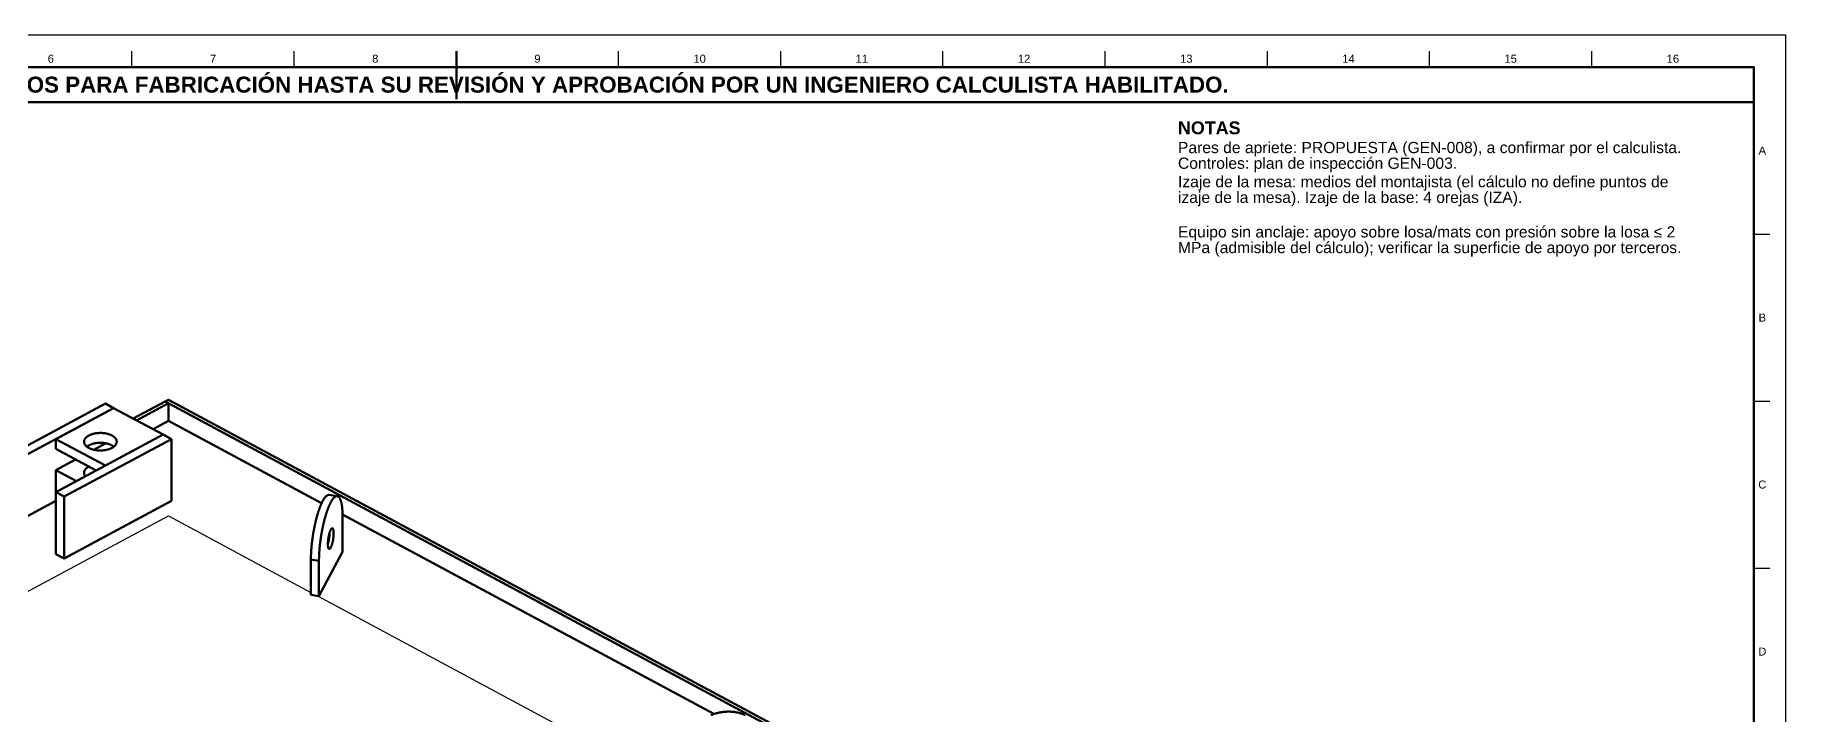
# Model space of a CAD drawing. Header units: millimetres. Extents: x 0 to 841, y 0 to 594.
# Drawn here: x 294 to 841, y 382 to 594 of the extents above; entities that cross this region are included whole.
import ezdxf
from ezdxf.enums import TextEntityAlignment as Align

# ---------------------------------------------------------------- set-up
doc = ezdxf.new("R2010")
doc.units = ezdxf.units.MM
for name, color, linetype, lineweight in [('FINA', 7, 'CONTINUOUS', 25), ('MARCO', 7, 'CONTINUOUS', 70), ('TXT', 7, 'CONTINUOUS', 25), ('VIS', 7, 'CONTINUOUS', 50)]:
    doc.layers.add(name, color=color, linetype=linetype, lineweight=lineweight)
doc.styles.add('STD', font='LiberationSans-Regular.ttf')
doc.styles.add('STDB', font='LiberationSans-Bold.ttf')

msp = doc.modelspace()

# ---------------------------------------------------------------- linework, layer by layer
at = {"layer": 'FINA'}
for p, q in [((324.12, 584), (324.12, 589)), ((374.81, 584), (374.81, 589)), ((425.5, 584), (425.5, 589)), ((476.19, 584), (476.19, 589)), ((526.88, 584), (526.88, 589)), ((577.56, 584), (577.56, 589)), ((628.25, 584), (628.25, 589)), ((678.94, 584), (678.94, 589)), ((729.62, 584), (729.62, 589)), ((780.31, 584), (780.31, 589)), ((831, 531.82), (836, 531.82)), ((831, 479.64), (836, 479.64)), ((831, 427.45), (836, 427.45))]:
    msp.add_line(p, q, dxfattribs=at)
msp.add_lwpolyline([(0, 0), (841, 0), (841, 594), (0, 594)], close=True, dxfattribs=at)
for points in [[(315.82, 478.83), (282.3, 460.84)], [(318.39, 477.45), (284.88, 459.45)], [(318.39, 477.45), (300.35, 467.76)], [(315.82, 478.83), (318.39, 477.45)], [(318.39, 477.45), (333.86, 469.14)], [(324.52, 474.15), (334.47, 479.49)], [(325.56, 473.6), (335.5, 478.94)], [(334.47, 479.49), (335.5, 480.05)], [(334.47, 479.49), (598.47, 337.75)], [(334.47, 479.49), (335.5, 478.94)], [(335.5, 480.05), (599.5, 338.31)], [(335.5, 473.4), (335.5, 478.94)], [(330.71, 470.83), (335.5, 473.4)], [(335.5, 473.4), (383.4, 447.69)], [(333.86, 469.14), (300.35, 451.15)], [(300.35, 464.68), (300.35, 467.76)], [(300.35, 467.76), (315.82, 459.45)], [(336.44, 467.76), (302.93, 449.76)], [(309.16, 466.93), (309.17, 467.05), (309.18, 467.16), (309.21, 467.28), (309.24, 467.4), (309.28, 467.51), (309.33, 467.62), (309.39, 467.73), (309.45, 467.83), (309.52, 467.93), (309.59, 468.02), (309.67, 468.11), (309.75, 468.2), (309.84, 468.29), (309.93, 468.37), (310.02, 468.44), (310.11, 468.52), (310.21, 468.59), (310.31, 468.65), (310.41, 468.72), (310.51, 468.78), (310.62, 468.84), (310.72, 468.9), (310.83, 468.95), (310.94, 469), (311.05, 469.05), (311.16, 469.1), (311.27, 469.14), (311.38, 469.19), (311.5, 469.23), (311.61, 469.26), (311.72, 469.3), (311.84, 469.34), (311.95, 469.37), (312.07, 469.4), (312.19, 469.43), (312.3, 469.46), (312.42, 469.48), (312.54, 469.5), (312.66, 469.53), (312.78, 469.55), (312.89, 469.56), (313.01, 469.58), (313.13, 469.6), (313.25, 469.61), (313.37, 469.62), (313.49, 469.63), (313.61, 469.64), (313.73, 469.65), (313.85, 469.66), (313.97, 469.66), (314.09, 469.66), (314.21, 469.67), (314.33, 469.67), (314.45, 469.66), (314.57, 469.66), (314.69, 469.66), (314.81, 469.65), (314.93, 469.64), (315.05, 469.63), (315.17, 469.62), (315.29, 469.61), (315.41, 469.6), (315.53, 469.58), (315.64, 469.56), (315.76, 469.55), (315.88, 469.53), (316, 469.5), (316.12, 469.48), (316.23, 469.46), (316.35, 469.43), (316.47, 469.4), (316.58, 469.37), (316.7, 469.34), (316.81, 469.3), (316.93, 469.26), (317.04, 469.23), (317.16, 469.19), (317.27, 469.14), (317.38, 469.1), (317.49, 469.05), (317.6, 469), (317.71, 468.95), (317.82, 468.9), (317.92, 468.84), (318.03, 468.78), (318.13, 468.72), (318.23, 468.65), (318.33, 468.59), (318.43, 468.52), (318.52, 468.44), (318.61, 468.37), (318.7, 468.29), (318.79, 468.2), (318.87, 468.11), (318.95, 468.02), (319.02, 467.93), (319.09, 467.83), (319.15, 467.73), (319.21, 467.62), (319.26, 467.51), (319.3, 467.4), (319.33, 467.28), (319.35, 467.16), (319.37, 467.05), (319.37, 466.93)], [(310.66, 464.99), (310.55, 465.05), (310.45, 465.11), (310.34, 465.17), (310.24, 465.24), (310.14, 465.31), (310.05, 465.39), (309.95, 465.46), (309.86, 465.55), (309.77, 465.63), (309.69, 465.72), (309.61, 465.81), (309.53, 465.91), (309.46, 466.01), (309.4, 466.11), (309.34, 466.22), (309.29, 466.33), (309.24, 466.45), (309.21, 466.56), (309.19, 466.68), (309.17, 466.8), (309.16, 466.93)], [(310.04, 465.39), (310.14, 465.46), (310.24, 465.53), (310.34, 465.6), (310.44, 465.66), (310.55, 465.72), (310.65, 465.78), (310.76, 465.84), (310.87, 465.89), (310.98, 465.94), (311.09, 465.99), (311.2, 466.04), (311.31, 466.08), (311.42, 466.12), (311.54, 466.16), (311.65, 466.2), (311.77, 466.24), (311.88, 466.27), (312, 466.3), (312.12, 466.33), (312.23, 466.36), (312.35, 466.39), (312.47, 466.41), (312.59, 466.44), (312.71, 466.46), (312.83, 466.48), (312.95, 466.5), (313.07, 466.51), (313.18, 466.53), (313.3, 466.54), (313.43, 466.55), (313.55, 466.56), (313.67, 466.57), (313.79, 466.58), (313.91, 466.58), (314.03, 466.59), (314.15, 466.59), (314.27, 466.59), (314.39, 466.59), (314.51, 466.59), (314.63, 466.58), (314.75, 466.58), (314.87, 466.57), (314.99, 466.56), (315.11, 466.55), (315.23, 466.54), (315.35, 466.53), (315.47, 466.51), (315.59, 466.5), (315.71, 466.48), (315.83, 466.46), (315.95, 466.44), (316.07, 466.41), (316.19, 466.39), (316.31, 466.36), (316.42, 466.33), (316.54, 466.3), (316.66, 466.27), (316.77, 466.24), (316.89, 466.2), (317, 466.16), (317.12, 466.12), (317.23, 466.08), (317.34, 466.04), (317.45, 465.99), (317.56, 465.94), (317.67, 465.89), (317.78, 465.84), (317.89, 465.78), (317.99, 465.72), (318.1, 465.66), (318.2, 465.6), (318.3, 465.53), (318.4, 465.46), (318.49, 465.39)], [(319.37, 466.93), (319.37, 466.8), (319.35, 466.69), (319.33, 466.57), (319.3, 466.45), (319.25, 466.34), (319.2, 466.23), (319.15, 466.12), (319.08, 466.02), (319.02, 465.92), (318.94, 465.82), (318.86, 465.73), (318.78, 465.64), (318.69, 465.56), (318.6, 465.48), (318.51, 465.4), (318.41, 465.33), (318.32, 465.26), (318.22, 465.19), (318.11, 465.12), (318.01, 465.06), (317.91, 465), (317.8, 464.95), (317.69, 464.89), (317.58, 464.84), (317.47, 464.79), (317.36, 464.74), (317.25, 464.7), (317.13, 464.66), (317.02, 464.62), (316.9, 464.58), (316.79, 464.54), (316.67, 464.51), (316.56, 464.48), (316.44, 464.45), (316.32, 464.42), (316.2, 464.39), (316.09, 464.36), (315.97, 464.34), (315.85, 464.32), (315.73, 464.3), (315.61, 464.28), (315.49, 464.26), (315.37, 464.25), (315.25, 464.24), (315.13, 464.22), (315.01, 464.21), (314.89, 464.21), (314.77, 464.2), (314.65, 464.19), (314.53, 464.19), (314.41, 464.19), (314.28, 464.19), (314.16, 464.19), (314.04, 464.19), (313.92, 464.19), (313.8, 464.2), (313.68, 464.2), (313.56, 464.21), (313.44, 464.22), (313.32, 464.23), (313.2, 464.25), (313.08, 464.26), (312.96, 464.28), (312.84, 464.3), (312.72, 464.31), (312.6, 464.34), (312.48, 464.36), (312.36, 464.38), (312.25, 464.41), (312.13, 464.44), (312.01, 464.47), (311.89, 464.5), (311.78, 464.53), (311.66, 464.57), (311.55, 464.61), (311.43, 464.65), (311.32, 464.69), (311.21, 464.73), (311.1, 464.78), (310.99, 464.83), (310.88, 464.88), (310.77, 464.93), (310.66, 464.99)], [(315.98, 466.43), (312.23, 464.41)], [(333.86, 469.14), (315.82, 459.45)], [(333.86, 469.14), (336.44, 467.76)], [(336.44, 448.44), (336.44, 467.76)], [(300.35, 464.68), (312.95, 457.91)], [(306.53, 461.36), (300.35, 458.04)], [(300.35, 451.15), (300.35, 458.04)], [(300.35, 458.04), (306.76, 454.59)], [(309.16, 457.21), (309.17, 457.33), (309.19, 457.45), (309.21, 457.57), (309.24, 457.69), (309.29, 457.8), (309.34, 457.91), (309.4, 458.02), (309.46, 458.12), (309.53, 458.22), (309.61, 458.32), (309.69, 458.41), (309.77, 458.5), (309.86, 458.59), (309.95, 458.67), (310.05, 458.74), (310.14, 458.82), (310.24, 458.89), (310.34, 458.96), (310.45, 459.02), (310.55, 459.08), (310.66, 459.14)], [(309.59, 456.11), (309.52, 456.2), (309.45, 456.3), (309.39, 456.41), (309.33, 456.51), (309.28, 456.62), (309.24, 456.73), (309.21, 456.85), (309.18, 456.97), (309.17, 457.09), (309.16, 457.21)], [(300.35, 431.83), (300.35, 451.15)], [(300.35, 451.15), (302.93, 449.76)], [(302.93, 430.44), (302.93, 449.76)], [(385.77, 450.32), (385.65, 450.32), (385.53, 450.31), (385.42, 450.29), (385.3, 450.24), (385.19, 450.19), (385.09, 450.13), (384.99, 450.06), (384.9, 449.98), (384.81, 449.9), (384.72, 449.81), (384.64, 449.73), (384.56, 449.64), (384.49, 449.54), (384.41, 449.45), (384.34, 449.35), (384.27, 449.25), (384.2, 449.15), (384.13, 449.05), (384.07, 448.95), (384.01, 448.85), (383.95, 448.75), (383.88, 448.64), (383.83, 448.54), (383.77, 448.43), (383.71, 448.32), (383.66, 448.22), (383.6, 448.11), (383.55, 448), (383.49, 447.89), (383.44, 447.78), (383.39, 447.67), (383.34, 447.56), (383.29, 447.45), (383.24, 447.34), (383.2, 447.23), (383.15, 447.12), (383.1, 447.01), (383.06, 446.9), (383.01, 446.79), (382.97, 446.68), (382.92, 446.56), (382.88, 446.45), (382.84, 446.34), (382.79, 446.22), (382.75, 446.11), (382.71, 446), (382.67, 445.88), (382.63, 445.77), (382.59, 445.66), (382.55, 445.54), (382.51, 445.43), (382.47, 445.31), (382.44, 445.2), (382.4, 445.09), (382.36, 444.97), (382.33, 444.86), (382.29, 444.74), (382.25, 444.63), (382.22, 444.51), (382.18, 444.4), (382.15, 444.28), (382.11, 444.16), (382.08, 444.05), (382.05, 443.93), (382.01, 443.82), (381.98, 443.7), (381.95, 443.58), (381.92, 443.47), (381.88, 443.35), (381.85, 443.24), (381.82, 443.12), (381.79, 443), (381.76, 442.89), (381.73, 442.77), (381.7, 442.65), (381.67, 442.54), (381.64, 442.42), (381.61, 442.3), (381.58, 442.18), (381.55, 442.07), (381.53, 441.95), (381.5, 441.83), (381.47, 441.72), (381.44, 441.6), (381.42, 441.48), (381.39, 441.36), (381.36, 441.24), (381.34, 441.13), (381.31, 441.01), (381.28, 440.89), (381.26, 440.77), (381.23, 440.66), (381.21, 440.54), (381.18, 440.42), (381.16, 440.3), (381.14, 440.18), (381.11, 440.07), (381.09, 439.95), (381.07, 439.83), (381.04, 439.71), (381.02, 439.59), (381, 439.47), (380.98, 439.35), (380.95, 439.24), (380.93, 439.12), (380.91, 439), (380.89, 438.88), (380.87, 438.76), (380.85, 438.64), (380.83, 438.52), (380.81, 438.41), (380.79, 438.29), (380.77, 438.17), (380.75, 438.05), (380.73, 437.93), (380.71, 437.81), (380.69, 437.69), (380.67, 437.57), (380.65, 437.45), (380.64, 437.33), (380.62, 437.21), (380.6, 437.09), (380.58, 436.98), (380.57, 436.86), (380.55, 436.74), (380.53, 436.62), (380.52, 436.5), (380.5, 436.38), (380.48, 436.26), (380.47, 436.14), (380.45, 436.02), (380.44, 435.9), (380.42, 435.78), (380.41, 435.66), (380.39, 435.54), (380.38, 435.42), (380.37, 435.3), (380.35, 435.18), (380.34, 435.06), (380.33, 434.94), (380.31, 434.82), (380.3, 434.7), (380.29, 434.58), (380.28, 434.46), (380.27, 434.34), (380.26, 434.22), (380.24, 434.1), (380.23, 433.98), (380.22, 433.86), (380.21, 433.74), (380.2, 433.62), (380.19, 433.5), (380.18, 433.38), (380.18, 433.26), (380.17, 433.14), (380.16, 433.02), (380.15, 432.9), (380.14, 432.78), (380.13, 432.66), (380.13, 432.54), (380.12, 432.42), (380.11, 432.3), (380.11, 432.18), (380.1, 432.06), (380.1, 431.94), (380.09, 431.82), (380.08, 431.69), (380.08, 431.57), (380.08, 431.45), (380.07, 431.33), (380.07, 431.21), (380.06, 431.09), (380.06, 430.97), (380.06, 430.85), (380.06, 430.73), (380.06, 430.61), (380.05, 430.49), (380.05, 430.37), (380.05, 430.25), (380.05, 430.13)], [(388.3, 449.93), (388.18, 449.94), (388.06, 449.93), (387.94, 449.9), (387.83, 449.86), (387.72, 449.8), (387.62, 449.74), (387.52, 449.67), (387.42, 449.59), (387.33, 449.51), (387.25, 449.43), (387.17, 449.34), (387.09, 449.25), (387.01, 449.16), (386.94, 449.06), (386.86, 448.96), (386.79, 448.87), (386.73, 448.77), (386.66, 448.67), (386.59, 448.56), (386.53, 448.46), (386.47, 448.36), (386.41, 448.25), (386.35, 448.15), (386.29, 448.04), (386.24, 447.94), (386.18, 447.83), (386.13, 447.72), (386.07, 447.61), (386.02, 447.5), (385.97, 447.4), (385.92, 447.29), (385.87, 447.18), (385.82, 447.07), (385.77, 446.96), (385.72, 446.85), (385.67, 446.73), (385.63, 446.62), (385.58, 446.51), (385.54, 446.4), (385.49, 446.29), (385.45, 446.18), (385.4, 446.06), (385.36, 445.95), (385.32, 445.84), (385.28, 445.72), (385.24, 445.61), (385.2, 445.5), (385.16, 445.38), (385.12, 445.27), (385.08, 445.16), (385.04, 445.04), (385, 444.93), (384.96, 444.81), (384.92, 444.7), (384.89, 444.58), (384.85, 444.47), (384.81, 444.35), (384.78, 444.24), (384.74, 444.12), (384.71, 444.01), (384.67, 443.89), (384.64, 443.78), (384.6, 443.66), (384.57, 443.55), (384.54, 443.43), (384.5, 443.31), (384.47, 443.2), (384.44, 443.08), (384.41, 442.96), (384.38, 442.85), (384.34, 442.73), (384.31, 442.62), (384.28, 442.5), (384.25, 442.38), (384.22, 442.27), (384.19, 442.15), (384.16, 442.03), (384.13, 441.91), (384.11, 441.8), (384.08, 441.68), (384.05, 441.56), (384.02, 441.45), (383.99, 441.33), (383.97, 441.21), (383.94, 441.09), (383.91, 440.98), (383.89, 440.86), (383.86, 440.74), (383.83, 440.62), (383.81, 440.5), (383.78, 440.39), (383.76, 440.27), (383.73, 440.15), (383.71, 440.03), (383.68, 439.91), (383.66, 439.8), (383.64, 439.68), (383.61, 439.56), (383.59, 439.44), (383.57, 439.32), (383.54, 439.2), (383.52, 439.09), (383.5, 438.97), (383.48, 438.85), (383.46, 438.73), (383.43, 438.61), (383.41, 438.49), (383.39, 438.37), (383.37, 438.26), (383.35, 438.14), (383.33, 438.02), (383.31, 437.9), (383.29, 437.78), (383.27, 437.66), (383.25, 437.54), (383.23, 437.42), (383.21, 437.3), (383.2, 437.18), (383.18, 437.07), (383.16, 436.95), (383.14, 436.83), (383.12, 436.71), (383.11, 436.59), (383.09, 436.47), (383.07, 436.35), (383.06, 436.23), (383.04, 436.11), (383.02, 435.99), (383.01, 435.87), (382.99, 435.75), (382.98, 435.63), (382.96, 435.51), (382.95, 435.39), (382.93, 435.27), (382.92, 435.15), (382.91, 435.03), (382.89, 434.91), (382.88, 434.79), (382.86, 434.67), (382.85, 434.55), (382.84, 434.43), (382.83, 434.31), (382.81, 434.19), (382.8, 434.07), (382.79, 433.95), (382.78, 433.83), (382.77, 433.71), (382.76, 433.59), (382.75, 433.47), (382.74, 433.35), (382.73, 433.23), (382.72, 433.11), (382.71, 432.99), (382.7, 432.87), (382.69, 432.75), (382.68, 432.63), (382.67, 432.51), (382.67, 432.39), (382.66, 432.27), (382.65, 432.15), (382.64, 432.03), (382.64, 431.91), (382.63, 431.79), (382.62, 431.67), (382.62, 431.55), (382.61, 431.43), (382.61, 431.31), (382.6, 431.19), (382.6, 431.07), (382.6, 430.95), (382.59, 430.83), (382.59, 430.7), (382.59, 430.58), (382.58, 430.46), (382.58, 430.34), (382.58, 430.22), (382.58, 430.1), (382.58, 429.98), (382.58, 429.86), (382.58, 429.74)], [(388.3, 449.93), (385.77, 450.32)], [(389.95, 443.59), (389.95, 443.71), (389.95, 443.83), (389.95, 443.95), (389.94, 444.07), (389.94, 444.19), (389.94, 444.31), (389.94, 444.43), (389.93, 444.55), (389.93, 444.67), (389.93, 444.79), (389.92, 444.91), (389.92, 445.03), (389.91, 445.15), (389.9, 445.27), (389.9, 445.39), (389.89, 445.51), (389.88, 445.63), (389.87, 445.75), (389.86, 445.87), (389.85, 445.99), (389.84, 446.11), (389.83, 446.23), (389.82, 446.35), (389.8, 446.47), (389.79, 446.59), (389.77, 446.71), (389.76, 446.83), (389.74, 446.95), (389.72, 447.07), (389.7, 447.18), (389.68, 447.3), (389.66, 447.42), (389.64, 447.54), (389.62, 447.66), (389.59, 447.77), (389.57, 447.89), (389.54, 448.01), (389.51, 448.13), (389.48, 448.24), (389.44, 448.36), (389.41, 448.47), (389.37, 448.59), (389.33, 448.7), (389.29, 448.81), (389.24, 448.92), (389.2, 449.03), (389.14, 449.14), (389.09, 449.25), (389.03, 449.35), (388.96, 449.45), (388.89, 449.55), (388.81, 449.64), (388.72, 449.72), (388.63, 449.79), (388.52, 449.86), (388.41, 449.9), (388.3, 449.93)], [(106.33, 320.71), (335.5, 443.75)], [(300.35, 448.44), (284.88, 440.13)], [(336.44, 448.44), (302.93, 430.44)], [(335.5, 443.75), (380.05, 419.83)], [(389.94, 444.17), (506.01, 381.86)], [(389.95, 432.52), (389.95, 443.59)], [(385.76, 433.42), (385.66, 433.48), (385.58, 433.57), (385.53, 433.68), (385.49, 433.79), (385.46, 433.91), (385.43, 434.02), (385.41, 434.14), (385.4, 434.26), (385.38, 434.38), (385.38, 434.5), (385.37, 434.62), (385.36, 434.74), (385.36, 434.86), (385.36, 434.98), (385.36, 435.1), (385.36, 435.22), (385.37, 435.35), (385.37, 435.47), (385.38, 435.59), (385.39, 435.71), (385.4, 435.83), (385.41, 435.95), (385.42, 436.07), (385.43, 436.19), (385.45, 436.3), (385.46, 436.42), (385.48, 436.54), (385.49, 436.66), (385.51, 436.78), (385.53, 436.9), (385.55, 437.02), (385.57, 437.14), (385.59, 437.26), (385.61, 437.38), (385.64, 437.49), (385.66, 437.61), (385.69, 437.73), (385.72, 437.85), (385.74, 437.96), (385.77, 438.08), (385.81, 438.2), (385.84, 438.31), (385.87, 438.43), (385.91, 438.54), (385.94, 438.66), (385.98, 438.77), (386.02, 438.88), (386.06, 439), (386.11, 439.11), (386.16, 439.22), (386.21, 439.33), (386.26, 439.44), (386.32, 439.54), (386.39, 439.64), (386.46, 439.74), (386.54, 439.82), (386.64, 439.89), (386.76, 439.91)], [(385.36, 435), (385.4, 435.12), (385.43, 435.24), (385.46, 435.36), (385.49, 435.48), (385.52, 435.6), (385.55, 435.72), (385.58, 435.84), (385.61, 435.96), (385.63, 436.08), (385.66, 436.2), (385.68, 436.32), (385.7, 436.44), (385.72, 436.56), (385.74, 436.68), (385.76, 436.81), (385.78, 436.93), (385.8, 437.05), (385.81, 437.17), (385.83, 437.3), (385.84, 437.42), (385.85, 437.54), (385.86, 437.66), (385.87, 437.79), (385.88, 437.91), (385.89, 438.03), (385.89, 438.16), (385.9, 438.28), (385.9, 438.4), (385.9, 438.53)], [(387.16, 438.36), (387.16, 438.24), (387.16, 438.12), (387.16, 438), (387.15, 437.88), (387.14, 437.76), (387.14, 437.64), (387.13, 437.52), (387.12, 437.4), (387.11, 437.28), (387.09, 437.16), (387.08, 437.04), (387.07, 436.92), (387.05, 436.8), (387.03, 436.68), (387.01, 436.56), (387, 436.44), (386.98, 436.32), (386.96, 436.2), (386.93, 436.08), (386.91, 435.96), (386.89, 435.85), (386.86, 435.73), (386.84, 435.61), (386.81, 435.49), (386.78, 435.38), (386.75, 435.26), (386.72, 435.14), (386.69, 435.03), (386.65, 434.91), (386.62, 434.79), (386.58, 434.68), (386.54, 434.57), (386.5, 434.45), (386.46, 434.34), (386.42, 434.23), (386.37, 434.12), (386.32, 434.01), (386.26, 433.9), (386.2, 433.79), (386.14, 433.69), (386.07, 433.6), (385.98, 433.51), (385.88, 433.44), (385.76, 433.42)], [(386.76, 439.91), (386.87, 439.85), (386.95, 439.75), (387, 439.63), (387.04, 439.51), (387.08, 439.39), (387.1, 439.26), (387.12, 439.13), (387.13, 439), (387.15, 438.88), (387.15, 438.75), (387.16, 438.62), (387.16, 438.49), (387.16, 438.36)], [(382.58, 418.67), (389.95, 432.52)], [(300.35, 431.83), (302.93, 430.44)], [(382.58, 429.74), (380.05, 430.13)], [(380.05, 430.13), (380.05, 419.05)], [(382.58, 429.74), (382.58, 418.67)], [(382.58, 418.67), (380.05, 419.05)], [(382.08, 418.74), (495.63, 357.78)], [(515.71, 381.54), (515.6, 381.59), (515.49, 381.64), (515.37, 381.69), (515.26, 381.73), (515.15, 381.77), (515.04, 381.82), (514.93, 381.86), (514.81, 381.9), (514.7, 381.94), (514.58, 381.98), (514.47, 382.01), (514.36, 382.05), (514.24, 382.08), (514.12, 382.12), (514.01, 382.15), (513.89, 382.18), (513.78, 382.21), (513.66, 382.24), (513.54, 382.27), (513.42, 382.29), (513.31, 382.32), (513.19, 382.34), (513.07, 382.36), (512.95, 382.38), (512.83, 382.41), (512.72, 382.42), (512.6, 382.44), (512.48, 382.46), (512.36, 382.48), (512.24, 382.49), (512.12, 382.51), (512, 382.52), (511.88, 382.53), (511.76, 382.54), (511.64, 382.55), (511.52, 382.56), (511.4, 382.57), (511.28, 382.57), (511.16, 382.58), (511.04, 382.58), (510.92, 382.59), (510.8, 382.59), (510.68, 382.59), (510.56, 382.59), (510.44, 382.59), (510.32, 382.59), (510.2, 382.58), (510.08, 382.58), (509.96, 382.57), (509.84, 382.57), (509.72, 382.56), (509.6, 382.55), (509.48, 382.54), (509.36, 382.53), (509.24, 382.52), (509.12, 382.51), (509, 382.5), (508.88, 382.48), (508.76, 382.47), (508.64, 382.45), (508.52, 382.44), (508.41, 382.42), (508.29, 382.4), (508.17, 382.38), (508.05, 382.36), (507.93, 382.34), (507.81, 382.32), (507.7, 382.29), (507.58, 382.27), (507.46, 382.24), (507.34, 382.22), (507.23, 382.19), (507.11, 382.16), (506.99, 382.14), (506.88, 382.11), (506.76, 382.08), (506.64, 382.04), (506.53, 382.01), (506.41, 381.98), (506.3, 381.95), (506.18, 381.91), (506.07, 381.88), (505.95, 381.84), (505.84, 381.8), (505.72, 381.76), (505.61, 381.72), (505.5, 381.68), (505.38, 381.64), (505.27, 381.6), (505.16, 381.56), (505.05, 381.52)]]:
    msp.add_lwpolyline(points, dxfattribs=at)
at = {"layer": 'MARCO'}
msp.add_line((425.5, 589), (425.5, 574), dxfattribs=at)
for points in [[(20, 10), (831, 10), (831, 584), (20, 584)], [(20, 573), (831, 573), (831, 584), (20, 584)]]:
    msp.add_lwpolyline(points, close=True, dxfattribs=at)
at = {"layer": 'VIS'}
for points in [[(315.82, 478.83), (282.3, 460.84)], [(318.39, 477.45), (284.88, 459.45)], [(318.39, 477.45), (300.35, 467.76)], [(315.82, 478.83), (318.39, 477.45)], [(318.39, 477.45), (333.86, 469.14)], [(324.52, 474.15), (334.47, 479.49)], [(325.56, 473.6), (335.5, 478.94)], [(334.47, 479.49), (335.5, 480.05)], [(334.47, 479.49), (598.47, 337.75)], [(334.47, 479.49), (335.5, 478.94)], [(335.5, 480.05), (599.5, 338.31)], [(335.5, 473.4), (335.5, 478.94)], [(330.71, 470.83), (335.5, 473.4)], [(335.5, 473.4), (383.4, 447.69)], [(333.86, 469.14), (300.35, 451.15)], [(300.35, 464.68), (300.35, 467.76)], [(300.35, 467.76), (315.82, 459.45)], [(336.44, 467.76), (302.93, 449.76)], [(309.16, 466.93), (309.17, 467.05), (309.18, 467.16), (309.21, 467.28), (309.24, 467.4), (309.28, 467.51), (309.33, 467.62), (309.39, 467.73), (309.45, 467.83), (309.52, 467.93), (309.59, 468.02), (309.67, 468.11), (309.75, 468.2), (309.84, 468.29), (309.93, 468.37), (310.02, 468.44), (310.11, 468.52), (310.21, 468.59), (310.31, 468.65), (310.41, 468.72), (310.51, 468.78), (310.62, 468.84), (310.72, 468.9), (310.83, 468.95), (310.94, 469), (311.05, 469.05), (311.16, 469.1), (311.27, 469.14), (311.38, 469.19), (311.5, 469.23), (311.61, 469.26), (311.72, 469.3), (311.84, 469.34), (311.95, 469.37), (312.07, 469.4), (312.19, 469.43), (312.3, 469.46), (312.42, 469.48), (312.54, 469.5), (312.66, 469.53), (312.78, 469.55), (312.89, 469.56), (313.01, 469.58), (313.13, 469.6), (313.25, 469.61), (313.37, 469.62), (313.49, 469.63), (313.61, 469.64), (313.73, 469.65), (313.85, 469.66), (313.97, 469.66), (314.09, 469.66), (314.21, 469.67), (314.33, 469.67), (314.45, 469.66), (314.57, 469.66), (314.69, 469.66), (314.81, 469.65), (314.93, 469.64), (315.05, 469.63), (315.17, 469.62), (315.29, 469.61), (315.41, 469.6), (315.53, 469.58), (315.64, 469.56), (315.76, 469.55), (315.88, 469.53), (316, 469.5), (316.12, 469.48), (316.23, 469.46), (316.35, 469.43), (316.47, 469.4), (316.58, 469.37), (316.7, 469.34), (316.81, 469.3), (316.93, 469.26), (317.04, 469.23), (317.16, 469.19), (317.27, 469.14), (317.38, 469.1), (317.49, 469.05), (317.6, 469), (317.71, 468.95), (317.82, 468.9), (317.92, 468.84), (318.03, 468.78), (318.13, 468.72), (318.23, 468.65), (318.33, 468.59), (318.43, 468.52), (318.52, 468.44), (318.61, 468.37), (318.7, 468.29), (318.79, 468.2), (318.87, 468.11), (318.95, 468.02), (319.02, 467.93), (319.09, 467.83), (319.15, 467.73), (319.21, 467.62), (319.26, 467.51), (319.3, 467.4), (319.33, 467.28), (319.35, 467.16), (319.37, 467.05), (319.37, 466.93)], [(310.66, 464.99), (310.55, 465.05), (310.45, 465.11), (310.34, 465.17), (310.24, 465.24), (310.14, 465.31), (310.05, 465.39), (309.95, 465.46), (309.86, 465.55), (309.77, 465.63), (309.69, 465.72), (309.61, 465.81), (309.53, 465.91), (309.46, 466.01), (309.4, 466.11), (309.34, 466.22), (309.29, 466.33), (309.24, 466.45), (309.21, 466.56), (309.19, 466.68), (309.17, 466.8), (309.16, 466.93)], [(310.04, 465.39), (310.14, 465.46), (310.24, 465.53), (310.34, 465.6), (310.44, 465.66), (310.55, 465.72), (310.65, 465.78), (310.76, 465.84), (310.87, 465.89), (310.98, 465.94), (311.09, 465.99), (311.2, 466.04), (311.31, 466.08), (311.42, 466.12), (311.54, 466.16), (311.65, 466.2), (311.77, 466.24), (311.88, 466.27), (312, 466.3), (312.12, 466.33), (312.23, 466.36), (312.35, 466.39), (312.47, 466.41), (312.59, 466.44), (312.71, 466.46), (312.83, 466.48), (312.95, 466.5), (313.07, 466.51), (313.18, 466.53), (313.3, 466.54), (313.43, 466.55), (313.55, 466.56), (313.67, 466.57), (313.79, 466.58), (313.91, 466.58), (314.03, 466.59), (314.15, 466.59), (314.27, 466.59), (314.39, 466.59), (314.51, 466.59), (314.63, 466.58), (314.75, 466.58), (314.87, 466.57), (314.99, 466.56), (315.11, 466.55), (315.23, 466.54), (315.35, 466.53), (315.47, 466.51), (315.59, 466.5), (315.71, 466.48), (315.83, 466.46), (315.95, 466.44), (316.07, 466.41), (316.19, 466.39), (316.31, 466.36), (316.42, 466.33), (316.54, 466.3), (316.66, 466.27), (316.77, 466.24), (316.89, 466.2), (317, 466.16), (317.12, 466.12), (317.23, 466.08), (317.34, 466.04), (317.45, 465.99), (317.56, 465.94), (317.67, 465.89), (317.78, 465.84), (317.89, 465.78), (317.99, 465.72), (318.1, 465.66), (318.2, 465.6), (318.3, 465.53), (318.4, 465.46), (318.49, 465.39)], [(319.37, 466.93), (319.37, 466.8), (319.35, 466.69), (319.33, 466.57), (319.3, 466.45), (319.25, 466.34), (319.2, 466.23), (319.15, 466.12), (319.08, 466.02), (319.02, 465.92), (318.94, 465.82), (318.86, 465.73), (318.78, 465.64), (318.69, 465.56), (318.6, 465.48), (318.51, 465.4), (318.41, 465.33), (318.32, 465.26), (318.22, 465.19), (318.11, 465.12), (318.01, 465.06), (317.91, 465), (317.8, 464.95), (317.69, 464.89), (317.58, 464.84), (317.47, 464.79), (317.36, 464.74), (317.25, 464.7), (317.13, 464.66), (317.02, 464.62), (316.9, 464.58), (316.79, 464.54), (316.67, 464.51), (316.56, 464.48), (316.44, 464.45), (316.32, 464.42), (316.2, 464.39), (316.09, 464.36), (315.97, 464.34), (315.85, 464.32), (315.73, 464.3), (315.61, 464.28), (315.49, 464.26), (315.37, 464.25), (315.25, 464.24), (315.13, 464.22), (315.01, 464.21), (314.89, 464.21), (314.77, 464.2), (314.65, 464.19), (314.53, 464.19), (314.41, 464.19), (314.28, 464.19), (314.16, 464.19), (314.04, 464.19), (313.92, 464.19), (313.8, 464.2), (313.68, 464.2), (313.56, 464.21), (313.44, 464.22), (313.32, 464.23), (313.2, 464.25), (313.08, 464.26), (312.96, 464.28), (312.84, 464.3), (312.72, 464.31), (312.6, 464.34), (312.48, 464.36), (312.36, 464.38), (312.25, 464.41), (312.13, 464.44), (312.01, 464.47), (311.89, 464.5), (311.78, 464.53), (311.66, 464.57), (311.55, 464.61), (311.43, 464.65), (311.32, 464.69), (311.21, 464.73), (311.1, 464.78), (310.99, 464.83), (310.88, 464.88), (310.77, 464.93), (310.66, 464.99)], [(315.98, 466.43), (312.23, 464.41)], [(333.86, 469.14), (315.82, 459.45)], [(333.86, 469.14), (336.44, 467.76)], [(336.44, 448.44), (336.44, 467.76)], [(300.35, 464.68), (312.95, 457.91)], [(306.53, 461.36), (300.35, 458.04)], [(300.35, 451.15), (300.35, 458.04)], [(300.35, 458.04), (306.76, 454.59)], [(309.16, 457.21), (309.17, 457.33), (309.19, 457.45), (309.21, 457.57), (309.24, 457.69), (309.29, 457.8), (309.34, 457.91), (309.4, 458.02), (309.46, 458.12), (309.53, 458.22), (309.61, 458.32), (309.69, 458.41), (309.77, 458.5), (309.86, 458.59), (309.95, 458.67), (310.05, 458.74), (310.14, 458.82), (310.24, 458.89), (310.34, 458.96), (310.45, 459.02), (310.55, 459.08), (310.66, 459.14)], [(309.59, 456.11), (309.52, 456.2), (309.45, 456.3), (309.39, 456.41), (309.33, 456.51), (309.28, 456.62), (309.24, 456.73), (309.21, 456.85), (309.18, 456.97), (309.17, 457.09), (309.16, 457.21)], [(300.35, 431.83), (300.35, 451.15)], [(300.35, 451.15), (302.93, 449.76)], [(302.93, 430.44), (302.93, 449.76)], [(385.77, 450.32), (385.65, 450.32), (385.53, 450.31), (385.42, 450.29), (385.3, 450.24), (385.19, 450.19), (385.09, 450.13), (384.99, 450.06), (384.9, 449.98), (384.81, 449.9), (384.72, 449.81), (384.64, 449.73), (384.56, 449.64), (384.49, 449.54), (384.41, 449.45), (384.34, 449.35), (384.27, 449.25), (384.2, 449.15), (384.13, 449.05), (384.07, 448.95), (384.01, 448.85), (383.95, 448.75), (383.88, 448.64), (383.83, 448.54), (383.77, 448.43), (383.71, 448.32), (383.66, 448.22), (383.6, 448.11), (383.55, 448), (383.49, 447.89), (383.44, 447.78), (383.39, 447.67), (383.34, 447.56), (383.29, 447.45), (383.24, 447.34), (383.2, 447.23), (383.15, 447.12), (383.1, 447.01), (383.06, 446.9), (383.01, 446.79), (382.97, 446.68), (382.92, 446.56), (382.88, 446.45), (382.84, 446.34), (382.79, 446.22), (382.75, 446.11), (382.71, 446), (382.67, 445.88), (382.63, 445.77), (382.59, 445.66), (382.55, 445.54), (382.51, 445.43), (382.47, 445.31), (382.44, 445.2), (382.4, 445.09), (382.36, 444.97), (382.33, 444.86), (382.29, 444.74), (382.25, 444.63), (382.22, 444.51), (382.18, 444.4), (382.15, 444.28), (382.11, 444.16), (382.08, 444.05), (382.05, 443.93), (382.01, 443.82), (381.98, 443.7), (381.95, 443.58), (381.92, 443.47), (381.88, 443.35), (381.85, 443.24), (381.82, 443.12), (381.79, 443), (381.76, 442.89), (381.73, 442.77), (381.7, 442.65), (381.67, 442.54), (381.64, 442.42), (381.61, 442.3), (381.58, 442.18), (381.55, 442.07), (381.53, 441.95), (381.5, 441.83), (381.47, 441.72), (381.44, 441.6), (381.42, 441.48), (381.39, 441.36), (381.36, 441.24), (381.34, 441.13), (381.31, 441.01), (381.28, 440.89), (381.26, 440.77), (381.23, 440.66), (381.21, 440.54), (381.18, 440.42), (381.16, 440.3), (381.14, 440.18), (381.11, 440.07), (381.09, 439.95), (381.07, 439.83), (381.04, 439.71), (381.02, 439.59), (381, 439.47), (380.98, 439.35), (380.95, 439.24), (380.93, 439.12), (380.91, 439), (380.89, 438.88), (380.87, 438.76), (380.85, 438.64), (380.83, 438.52), (380.81, 438.41), (380.79, 438.29), (380.77, 438.17), (380.75, 438.05), (380.73, 437.93), (380.71, 437.81), (380.69, 437.69), (380.67, 437.57), (380.65, 437.45), (380.64, 437.33), (380.62, 437.21), (380.6, 437.09), (380.58, 436.98), (380.57, 436.86), (380.55, 436.74), (380.53, 436.62), (380.52, 436.5), (380.5, 436.38), (380.48, 436.26), (380.47, 436.14), (380.45, 436.02), (380.44, 435.9), (380.42, 435.78), (380.41, 435.66), (380.39, 435.54), (380.38, 435.42), (380.37, 435.3), (380.35, 435.18), (380.34, 435.06), (380.33, 434.94), (380.31, 434.82), (380.3, 434.7), (380.29, 434.58), (380.28, 434.46), (380.27, 434.34), (380.26, 434.22), (380.24, 434.1), (380.23, 433.98), (380.22, 433.86), (380.21, 433.74), (380.2, 433.62), (380.19, 433.5), (380.18, 433.38), (380.18, 433.26), (380.17, 433.14), (380.16, 433.02), (380.15, 432.9), (380.14, 432.78), (380.13, 432.66), (380.13, 432.54), (380.12, 432.42), (380.11, 432.3), (380.11, 432.18), (380.1, 432.06), (380.1, 431.94), (380.09, 431.82), (380.08, 431.69), (380.08, 431.57), (380.08, 431.45), (380.07, 431.33), (380.07, 431.21), (380.06, 431.09), (380.06, 430.97), (380.06, 430.85), (380.06, 430.73), (380.06, 430.61), (380.05, 430.49), (380.05, 430.37), (380.05, 430.25), (380.05, 430.13)], [(388.3, 449.93), (388.18, 449.94), (388.06, 449.93), (387.94, 449.9), (387.83, 449.86), (387.72, 449.8), (387.62, 449.74), (387.52, 449.67), (387.42, 449.59), (387.33, 449.51), (387.25, 449.43), (387.17, 449.34), (387.09, 449.25), (387.01, 449.16), (386.94, 449.06), (386.86, 448.96), (386.79, 448.87), (386.73, 448.77), (386.66, 448.67), (386.59, 448.56), (386.53, 448.46), (386.47, 448.36), (386.41, 448.25), (386.35, 448.15), (386.29, 448.04), (386.24, 447.94), (386.18, 447.83), (386.13, 447.72), (386.07, 447.61), (386.02, 447.5), (385.97, 447.4), (385.92, 447.29), (385.87, 447.18), (385.82, 447.07), (385.77, 446.96), (385.72, 446.85), (385.67, 446.73), (385.63, 446.62), (385.58, 446.51), (385.54, 446.4), (385.49, 446.29), (385.45, 446.18), (385.4, 446.06), (385.36, 445.95), (385.32, 445.84), (385.28, 445.72), (385.24, 445.61), (385.2, 445.5), (385.16, 445.38), (385.12, 445.27), (385.08, 445.16), (385.04, 445.04), (385, 444.93), (384.96, 444.81), (384.92, 444.7), (384.89, 444.58), (384.85, 444.47), (384.81, 444.35), (384.78, 444.24), (384.74, 444.12), (384.71, 444.01), (384.67, 443.89), (384.64, 443.78), (384.6, 443.66), (384.57, 443.55), (384.54, 443.43), (384.5, 443.31), (384.47, 443.2), (384.44, 443.08), (384.41, 442.96), (384.38, 442.85), (384.34, 442.73), (384.31, 442.62), (384.28, 442.5), (384.25, 442.38), (384.22, 442.27), (384.19, 442.15), (384.16, 442.03), (384.13, 441.91), (384.11, 441.8), (384.08, 441.68), (384.05, 441.56), (384.02, 441.45), (383.99, 441.33), (383.97, 441.21), (383.94, 441.09), (383.91, 440.98), (383.89, 440.86), (383.86, 440.74), (383.83, 440.62), (383.81, 440.5), (383.78, 440.39), (383.76, 440.27), (383.73, 440.15), (383.71, 440.03), (383.68, 439.91), (383.66, 439.8), (383.64, 439.68), (383.61, 439.56), (383.59, 439.44), (383.57, 439.32), (383.54, 439.2), (383.52, 439.09), (383.5, 438.97), (383.48, 438.85), (383.46, 438.73), (383.43, 438.61), (383.41, 438.49), (383.39, 438.37), (383.37, 438.26), (383.35, 438.14), (383.33, 438.02), (383.31, 437.9), (383.29, 437.78), (383.27, 437.66), (383.25, 437.54), (383.23, 437.42), (383.21, 437.3), (383.2, 437.18), (383.18, 437.07), (383.16, 436.95), (383.14, 436.83), (383.12, 436.71), (383.11, 436.59), (383.09, 436.47), (383.07, 436.35), (383.06, 436.23), (383.04, 436.11), (383.02, 435.99), (383.01, 435.87), (382.99, 435.75), (382.98, 435.63), (382.96, 435.51), (382.95, 435.39), (382.93, 435.27), (382.92, 435.15), (382.91, 435.03), (382.89, 434.91), (382.88, 434.79), (382.86, 434.67), (382.85, 434.55), (382.84, 434.43), (382.83, 434.31), (382.81, 434.19), (382.8, 434.07), (382.79, 433.95), (382.78, 433.83), (382.77, 433.71), (382.76, 433.59), (382.75, 433.47), (382.74, 433.35), (382.73, 433.23), (382.72, 433.11), (382.71, 432.99), (382.7, 432.87), (382.69, 432.75), (382.68, 432.63), (382.67, 432.51), (382.67, 432.39), (382.66, 432.27), (382.65, 432.15), (382.64, 432.03), (382.64, 431.91), (382.63, 431.79), (382.62, 431.67), (382.62, 431.55), (382.61, 431.43), (382.61, 431.31), (382.6, 431.19), (382.6, 431.07), (382.6, 430.95), (382.59, 430.83), (382.59, 430.7), (382.59, 430.58), (382.58, 430.46), (382.58, 430.34), (382.58, 430.22), (382.58, 430.1), (382.58, 429.98), (382.58, 429.86), (382.58, 429.74)], [(388.3, 449.93), (385.77, 450.32)], [(389.95, 443.59), (389.95, 443.71), (389.95, 443.83), (389.95, 443.95), (389.94, 444.07), (389.94, 444.19), (389.94, 444.31), (389.94, 444.43), (389.93, 444.55), (389.93, 444.67), (389.93, 444.79), (389.92, 444.91), (389.92, 445.03), (389.91, 445.15), (389.9, 445.27), (389.9, 445.39), (389.89, 445.51), (389.88, 445.63), (389.87, 445.75), (389.86, 445.87), (389.85, 445.99), (389.84, 446.11), (389.83, 446.23), (389.82, 446.35), (389.8, 446.47), (389.79, 446.59), (389.77, 446.71), (389.76, 446.83), (389.74, 446.95), (389.72, 447.07), (389.7, 447.18), (389.68, 447.3), (389.66, 447.42), (389.64, 447.54), (389.62, 447.66), (389.59, 447.77), (389.57, 447.89), (389.54, 448.01), (389.51, 448.13), (389.48, 448.24), (389.44, 448.36), (389.41, 448.47), (389.37, 448.59), (389.33, 448.7), (389.29, 448.81), (389.24, 448.92), (389.2, 449.03), (389.14, 449.14), (389.09, 449.25), (389.03, 449.35), (388.96, 449.45), (388.89, 449.55), (388.81, 449.64), (388.72, 449.72), (388.63, 449.79), (388.52, 449.86), (388.41, 449.9), (388.3, 449.93)], [(300.35, 448.44), (284.88, 440.13)], [(336.44, 448.44), (302.93, 430.44)], [(389.94, 444.17), (506.01, 381.86)], [(389.95, 432.52), (389.95, 443.59)], [(385.76, 433.42), (385.66, 433.48), (385.58, 433.57), (385.53, 433.68), (385.49, 433.79), (385.46, 433.91), (385.43, 434.02), (385.41, 434.14), (385.4, 434.26), (385.38, 434.38), (385.38, 434.5), (385.37, 434.62), (385.36, 434.74), (385.36, 434.86), (385.36, 434.98), (385.36, 435.1), (385.36, 435.22), (385.37, 435.35), (385.37, 435.47), (385.38, 435.59), (385.39, 435.71), (385.4, 435.83), (385.41, 435.95), (385.42, 436.07), (385.43, 436.19), (385.45, 436.3), (385.46, 436.42), (385.48, 436.54), (385.49, 436.66), (385.51, 436.78), (385.53, 436.9), (385.55, 437.02), (385.57, 437.14), (385.59, 437.26), (385.61, 437.38), (385.64, 437.49), (385.66, 437.61), (385.69, 437.73), (385.72, 437.85), (385.74, 437.96), (385.77, 438.08), (385.81, 438.2), (385.84, 438.31), (385.87, 438.43), (385.91, 438.54), (385.94, 438.66), (385.98, 438.77), (386.02, 438.88), (386.06, 439), (386.11, 439.11), (386.16, 439.22), (386.21, 439.33), (386.26, 439.44), (386.32, 439.54), (386.39, 439.64), (386.46, 439.74), (386.54, 439.82), (386.64, 439.89), (386.76, 439.91)], [(385.36, 435), (385.4, 435.12), (385.43, 435.24), (385.46, 435.36), (385.49, 435.48), (385.52, 435.6), (385.55, 435.72), (385.58, 435.84), (385.61, 435.96), (385.63, 436.08), (385.66, 436.2), (385.68, 436.32), (385.7, 436.44), (385.72, 436.56), (385.74, 436.68), (385.76, 436.81), (385.78, 436.93), (385.8, 437.05), (385.81, 437.17), (385.83, 437.3), (385.84, 437.42), (385.85, 437.54), (385.86, 437.66), (385.87, 437.79), (385.88, 437.91), (385.89, 438.03), (385.89, 438.16), (385.9, 438.28), (385.9, 438.4), (385.9, 438.53)], [(387.16, 438.36), (387.16, 438.24), (387.16, 438.12), (387.16, 438), (387.15, 437.88), (387.14, 437.76), (387.14, 437.64), (387.13, 437.52), (387.12, 437.4), (387.11, 437.28), (387.09, 437.16), (387.08, 437.04), (387.07, 436.92), (387.05, 436.8), (387.03, 436.68), (387.01, 436.56), (387, 436.44), (386.98, 436.32), (386.96, 436.2), (386.93, 436.08), (386.91, 435.96), (386.89, 435.85), (386.86, 435.73), (386.84, 435.61), (386.81, 435.49), (386.78, 435.38), (386.75, 435.26), (386.72, 435.14), (386.69, 435.03), (386.65, 434.91), (386.62, 434.79), (386.58, 434.68), (386.54, 434.57), (386.5, 434.45), (386.46, 434.34), (386.42, 434.23), (386.37, 434.12), (386.32, 434.01), (386.26, 433.9), (386.2, 433.79), (386.14, 433.69), (386.07, 433.6), (385.98, 433.51), (385.88, 433.44), (385.76, 433.42)], [(386.76, 439.91), (386.87, 439.85), (386.95, 439.75), (387, 439.63), (387.04, 439.51), (387.08, 439.39), (387.1, 439.26), (387.12, 439.13), (387.13, 439), (387.15, 438.88), (387.15, 438.75), (387.16, 438.62), (387.16, 438.49), (387.16, 438.36)], [(382.58, 418.67), (389.95, 432.52)], [(300.35, 431.83), (302.93, 430.44)], [(382.58, 429.74), (380.05, 430.13)], [(380.05, 430.13), (380.05, 419.05)], [(382.58, 429.74), (382.58, 418.67)], [(382.58, 418.67), (380.05, 419.05)], [(515.71, 381.54), (515.6, 381.59), (515.49, 381.64), (515.37, 381.69), (515.26, 381.73), (515.15, 381.77), (515.04, 381.82), (514.93, 381.86), (514.81, 381.9), (514.7, 381.94), (514.58, 381.98), (514.47, 382.01), (514.36, 382.05), (514.24, 382.08), (514.12, 382.12), (514.01, 382.15), (513.89, 382.18), (513.78, 382.21), (513.66, 382.24), (513.54, 382.27), (513.42, 382.29), (513.31, 382.32), (513.19, 382.34), (513.07, 382.36), (512.95, 382.38), (512.83, 382.41), (512.72, 382.42), (512.6, 382.44), (512.48, 382.46), (512.36, 382.48), (512.24, 382.49), (512.12, 382.51), (512, 382.52), (511.88, 382.53), (511.76, 382.54), (511.64, 382.55), (511.52, 382.56), (511.4, 382.57), (511.28, 382.57), (511.16, 382.58), (511.04, 382.58), (510.92, 382.59), (510.8, 382.59), (510.68, 382.59), (510.56, 382.59), (510.44, 382.59), (510.32, 382.59), (510.2, 382.58), (510.08, 382.58), (509.96, 382.57), (509.84, 382.57), (509.72, 382.56), (509.6, 382.55), (509.48, 382.54), (509.36, 382.53), (509.24, 382.52), (509.12, 382.51), (509, 382.5), (508.88, 382.48), (508.76, 382.47), (508.64, 382.45), (508.52, 382.44), (508.41, 382.42), (508.29, 382.4), (508.17, 382.38), (508.05, 382.36), (507.93, 382.34), (507.81, 382.32), (507.7, 382.29), (507.58, 382.27), (507.46, 382.24), (507.34, 382.22), (507.23, 382.19), (507.11, 382.16), (506.99, 382.14), (506.88, 382.11), (506.76, 382.08), (506.64, 382.04), (506.53, 382.01), (506.41, 381.98), (506.3, 381.95), (506.18, 381.91), (506.07, 381.88), (505.95, 381.84), (505.84, 381.8), (505.72, 381.76), (505.61, 381.72), (505.5, 381.68), (505.38, 381.64), (505.27, 381.6), (505.16, 381.56), (505.05, 381.52)]]:
    msp.add_lwpolyline(points, dxfattribs=at)

# ---------------------------------------------------------------- texts
at = {"layer": 'TXT'}
for s, height, style, p in [('6', 2.5, 'STD', (298.78, 586.6)), ('7', 2.5, 'STD', (349.47, 586.6)), ('8', 2.5, 'STD', (400.16, 586.6)), ('9', 2.5, 'STD', (450.84, 586.6)), ('10', 2.5, 'STD', (501.53, 586.6)), ('11', 2.5, 'STD', (552.22, 586.6)), ('12', 2.5, 'STD', (602.91, 586.6)), ('13', 2.5, 'STD', (653.59, 586.6)), ('14', 2.5, 'STD', (704.28, 586.6)), ('15', 2.5, 'STD', (754.97, 586.6)), ('16', 2.5, 'STD', (805.66, 586.6)), ('ESTOS PLANOS NO SON VÁLIDOS PARA FABRICACIÓN HASTA SU REVISIÓN Y APROBACIÓN POR UN INGENIERO CALCULISTA HABILITADO.', 5, 'STDB', (425.5, 578.5)), ('A', 2.5, 'STD', (833.6, 557.91)), ('B', 2.5, 'STD', (833.6, 505.73)), ('C', 2.5, 'STD', (833.6, 453.55)), ('D', 2.5, 'STD', (833.6, 401.36))]:
    msp.add_text(s, height=height, dxfattribs=dict(at, style=style)).set_placement(p, align=Align.MIDDLE_CENTER)
for s, height, style, p in [('NOTAS', 4, 'STDB', (651, 567)), ('Pares de apriete: PROPUESTA (GEN-008), a confirmar por el calculista.', 3.5, 'STD', (651, 560.6)), ('Controles: plan de inspección GEN-003.', 3.5, 'STD', (651, 555.7)), ('Izaje de la mesa: medios del montajista (el cálculo no define puntos de', 3.5, 'STD', (651, 549.93)), ('izaje de la mesa). Izaje de la base: 4 orejas (IZA).', 3.5, 'STD', (651, 545.03)), ('Equipo sin anclaje: apoyo sobre losa/mats con presión sobre la losa ≤ 2', 3.5, 'STD', (651, 534.25)), ('MPa (admisible del cálculo); verificar la superficie de apoyo por terceros.', 3.5, 'STD', (651, 529.35))]:
    msp.add_text(s, height=height, dxfattribs=dict(at, style=style)).set_placement(p, align=Align.TOP_LEFT)

doc.saveas('drawing.dxf')
